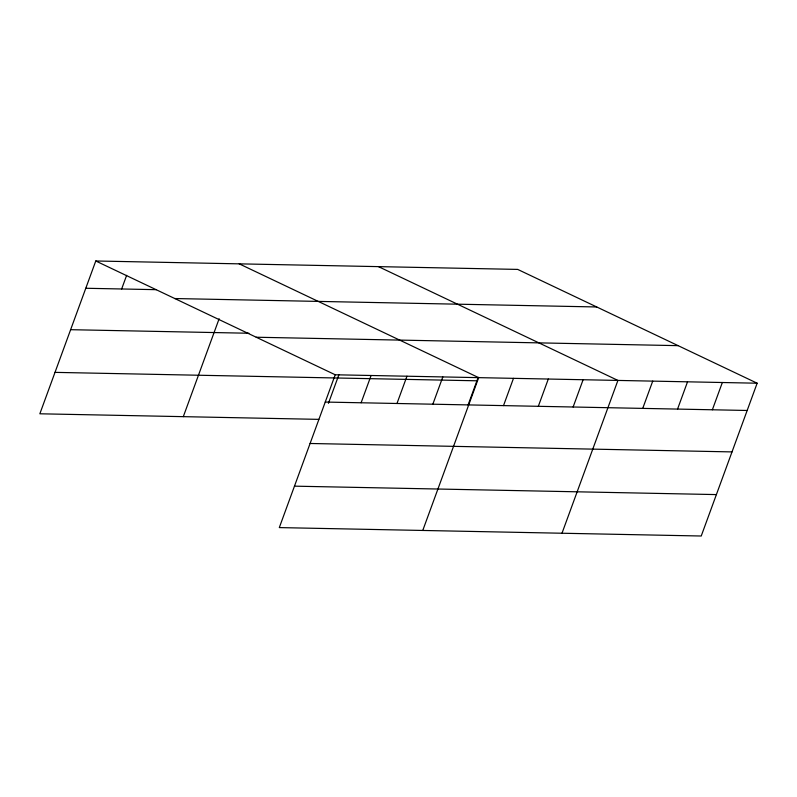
<?xml version="1.0" encoding="UTF-8"?>
<svg xmlns="http://www.w3.org/2000/svg" width="797" height="797" viewBox="0 0 797 797"><rect width="100%" height="100%" fill="white"/><g stroke="black" fill="none" stroke-linecap="round" stroke-linejoin="round"><path stroke-width="1.2" d="M757.15 383.208L335.228 374.779L279.309 527.594L701.23 536.012L757.15 383.208L517.691 269.406L95.77 260.988L39.85 413.792L318.81 419.361M121.652 288.972L126.643 275.344M183.3 416.662L219.135 318.74M328.434 403.332L338.964 374.55M361.111 402.774L371.093 375.497M396.976 403.491L406.958 376.214M432.841 404.199L442.823 376.931M468.088 404.956L478.2 377.33M422.759 530.453L478.678 377.648L239.22 263.847M503.515 405.613L513.487 378.336M538.324 406.311L548.296 379.033M573.123 407.008L583.105 379.731M561.995 533.233L617.914 380.428L378.455 266.626M642.741 408.393L652.723 381.115M677.55 409.09L687.532 381.813M712.359 409.788L722.341 382.51M85.787 288.265L156.282 289.67M174.792 298.536L596.714 306.965M70.634 329.689L248.893 333.246M256.206 337.231L678.127 345.649M55.013 372.368L476.925 380.797M325.246 402.057L747.168 410.475M310.093 443.481L732.005 451.909M294.472 486.16L716.393 494.588M95.77 260.988L335.228 374.779"/></g></svg>
